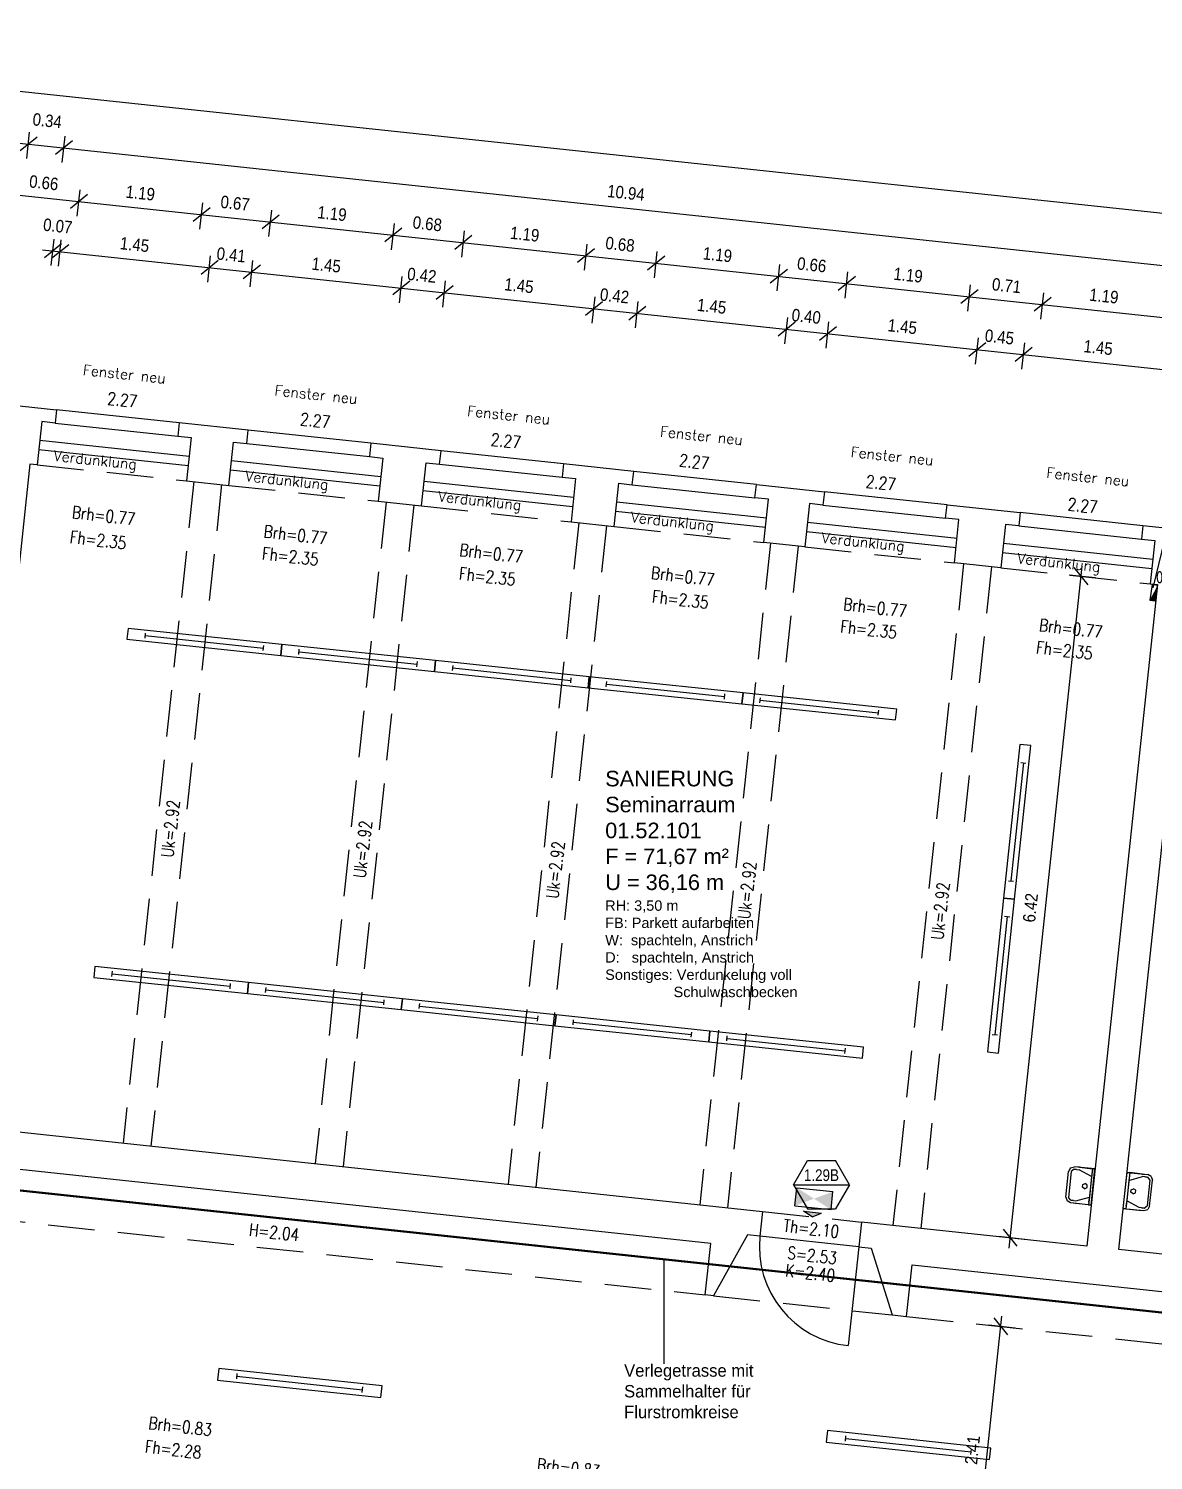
# Model space of a CAD drawing. Header units: metres. Extents: x -1139 to -992, y 249 to 309.
# Drawn here: x -1078.83 to -1067.98, y 284.72 to 298.53 of the extents above; entities that cross this region are included whole.
import ezdxf
from ezdxf.enums import TextEntityAlignment as Align

# ---------------------------------------------------------------- set-up
doc = ezdxf.new("R2010")
doc.units = ezdxf.units.M
doc.header["$LTSCALE"] = 0.03
for name, pattern in [('AUSGEZOGEN', [0]), ('DASHED', [0]), ('DOT', [6, 0, -6]), ('GESTRICHELT', [9, 6, -3]), ('GESTRICHELT2', [4.5, 3, -1.5]), ('STRICHLINIE', [19.05, 12.7, -6.35])]:
    doc.linetypes.add(name, pattern=pattern)
doc.layers.get('0').update_dxf_attribs({"linetype": 'CONTINUOUS'})
for name, color, linetype in [('A_ansicht', 9, 'DASHED'), ('A_bemaßung', 2, 'CONTINUOUS'), ('A_Elektro', 1, 'STRICHLINIE'), ('A_Fenster', 7, 'CONTINUOUS'), ('A_höhen', 3, 'CONTINUOUS'), ('A_NR_TÜR', 1, 'CONTINUOUS'), ('A_räume', 5, 'CONTINUOUS'), ('A_text', 5, 'CONTINUOUS'), ('A_Tuernummern', 1, 'CONTINUOUS'), ('A_TXT-TUER', 1, 'CONTINUOUS'), ('A_türen', 9, 'CONTINUOUS'), ('A_verdeckt', 8, 'GESTRICHELT2'), ('A_wände', 4, 'CONTINUOUS'), ('CKBB0002', 4, 'CONTINUOUS'), ('E__DURCHBR', 2, 'CONTINUOUS'), ('E__LEUCHTEN', 6, 'AUSGEZOGEN'), ('E__VERSYS', 2, 'AUSGEZOGEN')]:
    doc.layers.add(name, color=color, linetype=linetype)
doc.styles.add('arial-n', font='ARIALN.TTF')
doc.styles.add('BOLDSIMP_FNT', font='TXT', dxfattribs={"height": 1})
doc.styles.add('ISO9', font='iso8.shx', dxfattribs={"height": 0.12})
doc.styles.add('NORM', font='simplex.shx', dxfattribs={"width": 0.7, "bigfont": 'bigfont.shx'})
doc.styles.add('PITSIMP8', font='PITSIMP8.SHX')
doc.styles.add('SIMPLEX', font='simplex.shx', dxfattribs={"width": 0.8, "height": 0.1})
doc.styles.get("Standard").update_dxf_attribs({"font": 'txt', "height": 1})

# ---------------------------------------------------------------- blocks, each defined once
blk = doc.blocks.new('SLASH1')
at = {"layer": 'A_bemaßung', "color": 2, "linetype": 'Continuous'}
for p, q in [((0.07663, 0.07663), (-0.07319, -0.07319)), ((0, -0.14068), (0, 0.11466))]:
    blk.add_line(p, q, dxfattribs=at)
blk = doc.blocks.new('CA0300B2$')
at = {"color": 0, "linetype": 'AUSGEZOGEN'}
for p, q in [((0.175, 0), (-0.175, 0)), ((-0.175, 0), (-0.175, -0.025)), ((-0.175, 0), (-0.175, -0.2)), ((0.175, -0.025), (0.175, 0)), ((0.175, 0), (0.175, -0.2)), ((-0.175, -0.025), (-0.1, -0.025)), ((-0.175, -0.15), (-0.175, -0.025)), ((-0.175, -0.025), (0.175, -0.025)), ((-0.1, -0.025), (-0.15, -0.15)), ((-0.1, -0.025), (0.1, -0.025)), ((-0.013, -0.057), (-0.025, -0.079)), ((-0.013, -0.1), (-0.025, -0.079)), ((0.012, -0.057), (-0.013, -0.057)), ((0.012, -0.1), (-0.013, -0.1)), ((0.025, -0.079), (0.012, -0.057)), ((0.025, -0.079), (0.012, -0.1)), ((0.15, -0.15), (0.1, -0.025)), ((0.1, -0.025), (0.175, -0.025)), ((0.15, -0.025), (0.125, -0.025)), ((0.175, -0.025), (0.175, -0.15)), ((-0.175, -0.15), (-0.175, -0.2)), ((-0.16, -0.235), (-0.175, -0.2)), ((-0.175, -0.2), (-0.175, -0.2)), ((-0.16, -0.235), (-0.125, -0.25)), ((-0.15, -0.175), (-0.15, -0.15)), ((-0.15, -0.2), (-0.15, -0.15)), ((-0.15, -0.175), (-0.15, -0.2)), ((-0.15, -0.2), (-0.125, -0.225)), ((-0.125, -0.225), (0.125, -0.225)), ((0.125, -0.25), (-0.125, -0.25)), ((-0.125, -0.25), (-0.125, -0.25)), ((0.15, -0.2), (0.125, -0.225)), ((0.125, -0.25), (0.16, -0.235)), ((0.15, -0.175), (0.15, -0.15)), ((0.15, -0.2), (0.15, -0.15)), ((0.15, -0.175), (0.15, -0.2)), ((0.175, -0.2), (0.16, -0.235)), ((0.175, -0.15), (0.175, -0.2))]:
    blk.add_line(p, q, dxfattribs=at)
blk = doc.blocks.new('Tür-Nr')
at = {"layer": 'A_NR_TÜR'}
for p, q in [((-0.057, -108.865), (0.077, -108.632)), ((0.077, -108.632), (0.347, -108.632)), ((0.481, -108.865), (0.347, -108.632)), ((-0.057, -108.865), (0.481, -108.865)), ((-0.057, -108.865), (0.077, -109.098)), ((0.481, -108.865), (0.347, -109.098)), ((0.077, -109.098), (0.347, -109.098))]:
    blk.add_line(p, q, dxfattribs=at)
at = {"layer": 'A_TXT-TUER', "style": 'arial-n', "flags": 4}
blk.add_attdef('TÜR-NR.', text='', height=0.113, dxfattribs=at).set_placement((0.211, -108.772), align=Align.MIDDLE_CENTER)
at = {"layer": 'A_TXT-TUER', "style": 'NORM', "width": 0.7}
for tag, flags, p in [('BRANDSCHUTZ', 4, (0.229, -108.981)), ('DIN', 5, (0.214, -109.198)), ('ABMESSUNG', 5, (0.214, -109.333)), ('MATERIAL', 5, (0.214, -109.467)), ('WANDART', 5, (0.214, -109.601)), ('ZARGE', 5, (0.214, -109.736)), ('SCHLOSS', 5, (0.214, -109.87)), ('BESCHLÄGE', 5, (0.214, -110.005)), ('SONSTIGES', 5, (0.214, -110.139))]:
    blk.add_attdef(tag, text='', height=0.0784, dxfattribs=dict(at, flags=flags)).set_placement(p, align=Align.MIDDLE_CENTER)
blk = doc.blocks.new('Deckendurchbruch')
for p, q in [((1, 1), (0, 1)), ((0, 1), (0, 0)), ((1, 0), (1, 1)), ((0, 0), (1, 0))]:
    blk.add_line(p, q)
blk.add_solid([(0, 0), (1, 1), (0, 1)])
blk = doc.blocks.new('A$C40EB2F26')
at = {"layer": 'E__DURCHBR', "color": 2, "linetype": 'Continuous', "ltscale": 5}
ref = blk.add_blockref('Deckendurchbruch', (36.838, 21.615), dxfattribs=dict(at, xscale=0.05300000142002857, yscale=0.1499999999999773, zscale=1.1, rotation=171.2059939424837))
ref.add_attrib('EC_DIM', '0.050x0.150x0.150', (36.821, 21.635), dxfattribs={"color": 2, "linetype": 'Continuous', "height": 0.12, "rotation": 0.2029, "style": 'ISO9'})
blk = doc.blocks.new('A$C758372F4')
at = {"layer": 'E__VERSYS', "color": 7, "linetype": 'Continuous', "ltscale": 5}
blk.add_line((36.795, 21.591), (37.182, 23.191), dxfattribs=at)
blk = doc.blocks.new('A$C3DF83419')
at = {"layer": 'E__VERSYS', "color": 7, "linetype": 'Continuous', "ltscale": 5}
blk.add_line((32.076, 14.105), (32.076, 15.113), dxfattribs=at)
at = {"layer": 'E__VERSYS', "color": 3, "linetype": 'GESTRICHELT', "ltscale": 5, "const_width": 0.02}
blk.add_lwpolyline([(20.853, 16.313), (65.723, 11.515)], dxfattribs=at)
at = {"layer": 'E__VERSYS', "color": 7, "insert": (31.691, 14.1), "char_height": 0.12, "attachment_point": 1}
blk.add_mtext('Verlegetrasse mit \\PSammelhalter für \\PFlurstromkreise', dxfattribs=at)
blk = doc.blocks.new('2DEL_458')
for p, q in [((-0.3844, -0.2363), (-0.3844, 0.2363)), ((0.3844, -0.2363), (0.3844, 0.2363)), ((-0.3844, 0), (0.3844, 0))]:
    blk.add_line(p, q)
blk.add_lwpolyline([(-0.5, -0.5), (0.5, -0.5), (0.5, 0.5), (-0.5, 0.5)], close=True)
at = {"style": 'PITSIMP8', "flags": 9}
for tag, p in [('BEZEICHNUNG', (-0.0298, 0.1793)), ('RAUM/GRUPPE', (-0.0298, 0.1593)), ('POS.NR.G-LV', (-0.0298, 0.1393)), ('FABRIKAT', (-0.0298, 0.1193)), ('TYP', (-0.0298, 0.0993)), ('VOLUMENSTROM', (-0.0298, 0.0393)), ('DRUCK/-STUFE', (-0.0298, 0.0193)), ('ANSCHLUSS', (-0.0298, -0.0007)), ('KENNUNG', (-0.0298, 0.0793)), ('LEISTUNG', (-0.0298, 0.0593)), ('TEMPERATUR', (-0.0298, -0.0607)), ('DREHZAHL', (-0.0298, -0.0807)), ('GROESSE', (-0.0298, -0.0207)), ('DN', (-0.0298, -0.0407)), ('SPANNUNG/FREQUENZ', (-0.0298, -0.1207)), ('SCHUTZART', (-0.0298, -0.1007)), ('GEWICHT', (-0.0298, -0.1407)), ('FREI', (-0.0298, -0.1607)), ('FREI', (-0.0298, -0.1807)), ('FREI', (-0.0298, -0.2007))]:
    blk.add_attdef(tag, text='', height=0.01, dxfattribs=at).set_placement(p, align=Align.MIDDLE)
blk = doc.blocks.new('PU1')
at = {"color": 3}
for p, q in [((-118.6, -55.3), (-118.6, 69.7)), ((-118.6, 69.7), (131.4, 69.7)), ((131.4, -55.3), (131.4, 69.7)), ((-118.6, -55.3), (131.4, -55.3)), ((-56.1, -86.6), (68.9, -86.6)), ((6.4, -117.8), (-56.1, -86.6)), ((6.4, -117.8), (68.9, -86.6))]:
    blk.add_line(p, q, dxfattribs=at)
for points in [[(-118.6, 69.7), (-118.6, -55.3), (131.4, -55.3), (131.4, 69.7)], [(68.9, -86.6), (-56.1, -86.6), (6.4, -117.8)]]:
    blk.add_solid(points, dxfattribs=at)

msp = doc.modelspace()

# ---------------------------------------------------------------- linework, layer by layer
at = {"layer": 'A_ansicht', "color": 9, "linetype": 'Continuous'}
for p, q in [((-1077.37775, 294.72956), (-1078.56096, 294.85594)), ((-1075.52838, 294.53205), (-1076.71158, 294.65841)), ((-1078.73259, 294.47306), (-1077.29091, 294.31899)), ((-1073.66908, 294.33346), (-1074.85227, 294.45984)), ((-1076.88323, 294.27541), (-1075.44154, 294.12134)), ((-1071.80975, 294.13489), (-1072.99297, 294.26126)), ((-1075.02394, 294.07672), (-1073.58224, 293.92265)), ((-1069.97034, 293.93843), (-1071.15354, 294.06481)), ((-1073.16465, 293.87801), (-1071.72295, 293.72394)), ((-1068.08121, 293.73667), (-1069.2644, 293.86305)), ((-1071.32524, 293.68143), (-1069.88355, 293.52736)), ((-1069.43612, 293.47955), (-1067.99441, 293.32548))]:
    msp.add_line(p, q, dxfattribs=at)
at = {"layer": 'A_bemaßung', "linetype": 'Continuous'}
for p, q in [((-1084.55722, 298.53357), (-1033.4382, 293.07052)), ((-1084.61017, 298.03637), (-1034.24424, 292.65381)), ((-1084.66348, 297.53923), (-1033.54446, 292.07618)), ((-1078.69775, 296.39883), (-1067.62151, 295.21511)), ((-1069.37106, 286.76502), (-1068.66764, 293.34715)), ((-1069.71855, 283.51351), (-1069.4412, 286.10874))]:
    msp.add_line(p, q, dxfattribs=at)
at = {"layer": 'A_Fenster', "color": 10, "linetype": 'Continuous'}
for p, q in [((-1078.57466, 294.72769), (-1077.39145, 294.60125)), ((-1076.72531, 294.53006), (-1075.5421, 294.40361)), ((-1074.866, 294.33135), (-1073.68282, 294.20491)), ((-1073.00671, 294.13266), (-1071.82351, 294.00621)), ((-1071.1673, 293.93608), (-1069.98411, 293.80963)), ((-1069.27817, 293.73418), (-1068.09499, 293.60774))]:
    msp.add_line(p, q, dxfattribs=at)
at = {"layer": 'A_Fenster', "linetype": 'Continuous'}
for p, q in [((-1078.72304, 294.56253), (-1077.28135, 294.40846)), ((-1076.87368, 294.3649), (-1075.43198, 294.21083)), ((-1075.01438, 294.16619), (-1073.57268, 294.01212)), ((-1073.15509, 293.9675), (-1071.71338, 293.81342)), ((-1071.31568, 293.77092), (-1069.87398, 293.61684)), ((-1069.42655, 293.56902), (-1067.98485, 293.41495))]:
    msp.add_line(p, q, dxfattribs=at)
at = {"layer": 'A_türen', "linetype": 'Continuous'}
for q in [(-1071.77546, 286.88118), (-1070.92301, 285.82462)]:
    msp.add_line((-1070.82095, 286.77912), q, dxfattribs=at)
msp.add_arc((-1070.82095, 286.77912), 0.95994, 173.896901, 263.896829, dxfattribs=at)
at = {"layer": 'A_verdeckt', "ltscale": 5}
for p, q in [((-1078.74853, 294.32391), (-1077.30685, 294.16983)), ((-1077.23725, 294.16241), (-1077.91942, 287.77913)), ((-1076.96879, 294.13372), (-1077.65095, 287.75045)), ((-1076.89917, 294.12627), (-1075.45748, 293.9722)), ((-1075.38292, 293.96424), (-1076.06509, 287.58098)), ((-1075.11445, 293.93555), (-1075.79663, 287.55228)), ((-1075.03988, 293.92758), (-1073.59819, 293.77351)), ((-1073.52361, 293.76553), (-1074.20579, 287.38227)), ((-1073.25515, 293.73684), (-1073.93733, 287.35359)), ((-1073.18059, 293.72888), (-1071.73889, 293.57479)), ((-1071.67427, 293.5679), (-1072.35644, 287.18462)), ((-1071.4058, 293.5392), (-1072.08797, 287.15594)), ((-1071.34119, 293.53231), (-1069.89948, 293.37824)), ((-1069.80999, 293.36866), (-1070.49218, 286.9854)), ((-1069.54154, 293.33997), (-1070.22372, 286.95671)), ((-1069.45206, 293.33041), (-1068.01034, 293.17634)), ((-1080.65562, 287.20665), (-1072.3037, 286.31408)), ((-1071.74993, 287.11981), (-1070.79542, 287.0178)), ((-1072.22343, 286.30548), (-1070.50408, 286.12175)), ((-1070.35991, 286.10623), (-1063.07552, 285.32787))]:
    msp.add_line(p, q, dxfattribs=at)
at = {"layer": 'A_wände', "linetype": 'Continuous'}
for points in [[(-1078.56096, 294.85594), (-1078.57466, 294.72769), (-1078.70391, 294.74151), (-1078.74853, 294.32391), (-1078.81812, 294.33135), (-1079.26122, 290.18521)], [(-1079.22026, 294.92626), (-1078.56096, 294.85594)], [(-1077.37775, 294.72956), (-1077.39145, 294.60125), (-1077.26223, 294.58744), (-1077.30685, 294.16983), (-1076.89917, 294.12627), (-1076.85455, 294.54387), (-1076.72531, 294.53006), (-1076.71158, 294.65841), (-1077.37775, 294.72956)], [(-1074.85227, 294.45984), (-1075.52838, 294.53205), (-1075.5421, 294.40361), (-1075.41285, 294.38979), (-1075.45748, 293.9722), (-1075.03988, 293.92758), (-1074.99525, 294.34517), (-1074.866, 294.33135), (-1074.85227, 294.45984)], [(-1073.55354, 294.1911), (-1073.59819, 293.77351), (-1073.18059, 293.72888), (-1073.13595, 294.14646), (-1073.00671, 294.13266), (-1072.99297, 294.26126), (-1073.66908, 294.33346), (-1073.68282, 294.20491), (-1073.55354, 294.1911)], [(-1071.15354, 294.06481), (-1071.1673, 293.93608), (-1071.29655, 293.94989), (-1071.34119, 293.53231), (-1071.73889, 293.57479), (-1071.69426, 293.99239), (-1071.82351, 294.00621), (-1071.80975, 294.13489), (-1071.15354, 294.06481)], [(-1069.2644, 293.86305), (-1069.27817, 293.73418), (-1069.40742, 293.748), (-1069.45206, 293.33041), (-1069.89948, 293.37824), (-1069.85486, 293.79582), (-1069.98411, 293.80963), (-1069.97034, 293.93843), (-1069.2644, 293.86305)], [(-1067.37262, 293.66098), (-1068.08121, 293.73667), (-1068.09499, 293.60774), (-1067.96572, 293.59393), (-1068.01034, 293.17634), (-1067.94076, 293.1689)], [(-1067.94076, 293.1689), (-1068.62293, 286.78564), (-1070.79542, 287.01773), (-1070.82095, 286.77912), (-1070.70164, 286.76637), (-1070.49911, 286.12111), (-1070.35991, 286.10623), (-1070.30677, 286.60339), (-1063.02239, 285.82504)], [(-1062.45363, 286.12485), (-1068.3122, 286.75094), (-1067.63002, 293.13421)], [(-1079.5003, 287.94809), (-1071.74993, 287.1198), (-1071.77546, 286.88118), (-1071.89476, 286.89395), (-1072.22343, 286.30548), (-1072.3037, 286.31408), (-1072.25057, 286.81126), (-1080.6025, 287.70381)]]:
    msp.add_lwpolyline(points, dxfattribs=at)

# ---------------------------------------------------------------- block references
at = {"layer": 'A_bemaßung', "color": 7}
for p, rotation in [((-1078.8332, 297.419), 353.8999999999999), ((-1078.49205, 297.38254), 353.8999999999999), ((-1078.34635, 296.86411), 353.8999999999999), ((-1077.16314, 296.73768), 353.8999999999999), ((-1076.49698, 296.66648), 353.8999999999999), ((-1075.31378, 296.54003), 353.8999999999999), ((-1078.59831, 296.3882), 353.8999999999999), ((-1078.52872, 296.38076), 353.8999999999999), ((-1074.63768, 296.46777), 353.8999999999999), ((-1073.4545, 296.34134), 353.8999999999999), ((-1072.77839, 296.26908), 353.8999999999999), ((-1077.08704, 296.22669), 353.8999999999999), ((-1076.67936, 296.18312), 353.8999999999999), ((-1071.59519, 296.14263), 353.8999999999999), ((-1075.23767, 296.02905), 353.8999999999999), ((-1074.82006, 295.98442), 353.8999999999999), ((-1070.93899, 296.07251), 353.8999999999999), ((-1073.37836, 295.83035), 353.8999999999999), ((-1069.75579, 295.94605), 353.8999999999999), ((-1069.04985, 295.87061), 353.8999999999999), ((-1072.96078, 295.78573), 353.8999999999999), ((-1071.51908, 295.63165), 353.8999999999999), ((-1071.12136, 295.58914), 353.8999999999999), ((-1069.67967, 295.43507), 353.8999999999999), ((-1069.23225, 295.38726), 353.8999999999999), ((-1068.67826, 293.24772), 83.9), ((-1069.36044, 286.86445), 83.9), ((-1069.45183, 286.00931), 83.9)]:
    msp.add_blockref('SLASH1', p, dxfattribs=dict(at, rotation=rotation))
at = {"layer": 'A_Elektro'}
for name in ['A$C758372F4', 'A$C40EB2F26', 'A$C3DF83419']:
    msp.add_blockref(name, (-1104.77685, 271.54497), dxfattribs=at)
at = {"layer": 'A_Tuernummern'}
ref = msp.add_blockref('Tür-Nr', (-1071.39347, 396.2421), dxfattribs=at)
ref.add_attrib('TÜR-NR.', '1.29B', dxfattribs={"layer": 'A_TXT-TUER', "height": 0.112896, "style": 'arial-n'}).set_placement((-1071.18211, 287.46976), align=Align.MIDDLE_CENTER)
at = {"layer": 'CKBB0002', "color": 8, "rotation": 263.884125776593}
msp.add_blockref('CA0300B2$', (-1068.56174, 287.35588), dxfattribs=at)
at = {"layer": 'CKBB0002', "color": 8, "xscale": -1, "rotation": 83.88412577662861}
msp.add_blockref('CA0300B2$', (-1068.25105, 287.32268), dxfattribs=at)
at = {"layer": 'E__LEUCHTEN', "color": 1, "linetype": 'Continuous', "ltscale": 0.1, "yscale": 0.1053807999999776, "zscale": 1.4913265}
for p, xscale, rotation in [((-1077.13502, 292.61616), 1.491326500000009, 353.9999999999999), ((-1075.65186, 292.46028), 1.491326500000009, 353.9999999999999), ((-1074.16871, 292.30439), 1.491326500000009, 353.9999999999999), ((-1072.68555, 292.14851), 1.491326500000009, 353.9999999999999), ((-1071.20239, 291.99262), 1.491326500000009, 353.9999999999999), ((-1069.29361, 290.87875), 1.491326499999976, 263.999999999991), ((-1069.4495, 289.39559), 1.491326499999976, 263.999999999991), ((-1077.45516, 289.35324), 1.491326500000009, 353.9999999999999), ((-1075.972, 289.19735), 1.491326500000009, 353.9999999999999), ((-1074.48884, 289.04146), 1.491326500000009, 353.9999999999999), ((-1073.00569, 288.88558), 1.491326500000009, 353.9999999999999), ((-1071.52253, 288.72969), 1.491326500000009, 353.9999999999999)]:
    msp.add_blockref('2DEL_458', p, dxfattribs=dict(at, xscale=xscale, rotation=rotation))
at = {"layer": 'E__LEUCHTEN', "color": 7, "xscale": 0.00139947050601085, "yscale": 0.001399470505930367, "zscale": 0.001399470506, "rotation": 353.9052153348365}
msp.add_blockref('PU1', (-1071.26409, 287.23375), dxfattribs=at)
at = {"layer": 'E__LEUCHTEN', "color": 7, "linetype": 'Continuous', "ltscale": 5, "xscale": 1.584999999999998, "yscale": 0.1120000000000232, "zscale": 1.585, "rotation": 353.8999905678044}
for p in [(-1076.21478, 285.46466), (-1070.34207, 284.86473)]:
    msp.add_blockref('2DEL_458', p, dxfattribs=at)

# ---------------------------------------------------------------- texts
at = {"layer": 'A_bemaßung', "color": 7, "linetype": 'DOT', "style": 'BOLDSIMP_FNT', "width": 0.9}
for s, rotation, p in [('0.34', 353.8, (-1078.80138, 297.56576)), ('0.66', 353.8, (-1078.83431, 296.96655)), ('1.19', 353.8, (-1077.90283, 296.86701)), ('0.67', 353.8, (-1076.98838, 296.76928)), ('10.94', 353.8, (-1073.2577, 296.87344)), ('1.19', 353.8, (-1076.05348, 296.66937)), ('0.07', 353.8, (-1078.69972, 296.5492)), ('0.68', 353.8, (-1075.13405, 296.57111)), ('1.45', 353.8, (-1077.95852, 296.3701)), ('1.19', 353.8, (-1074.19419, 296.47067)), ('0.68', 353.8, (-1073.27477, 296.37241)), ('0.41', 353.8, (-1077.02618, 296.27048)), ('1.19', 353.8, (-1072.33488, 296.27196)), ('1.45', 353.8, (-1076.10916, 296.17247)), ('0.42', 353.8, (-1075.1872, 296.07394)), ('0.66', 353.8, (-1071.42541, 296.17477)), ('1.19', 353.8, (-1070.49548, 296.07539)), ('1.45', 353.8, (-1074.24986, 295.97377)), ('0.71', 353.8, (-1069.5458, 295.97389)), ('0.42', 353.8, (-1073.32789, 295.87524)), ('1.19', 353.8, (-1068.60636, 295.8735)), ('1.45', 353.8, (-1072.39058, 295.77507)), ('0.40', 353.8, (-1071.47853, 295.67759)), ('1.45', 353.8, (-1070.55116, 295.5785)), ('0.45', 353.8, (-1069.61428, 295.47837)), ('1.45', 353.8, (-1068.66204, 295.37661)), ('6.42', 83.8, (-1069.08628, 289.90031)), ('2.41', 83.8, (-1069.64544, 284.66814))]:
    msp.add_text(s, height=0.12, rotation=rotation, dxfattribs=at).set_placement(p, align=Align.BOTTOM_LEFT)
at = {"layer": 'A_höhen', "linetype": 'Continuous', "style": 'SIMPLEX', "width": 0.8}
for s, rotation, p in [('2.27', 353.4, (-1077.92735, 294.95095)), ('2.27', 353.4, (-1076.06637, 294.75207)), ('2.27', 353.4, (-1074.22683, 294.55548)), ('2.27', 353.4, (-1072.40932, 294.35474)), ('2.27', 353.4, (-1070.60857, 294.15068)), ('2.27', 353.4, (-1068.66223, 293.93105)), ('Brh=0.77', 353.4, (-1078.10712, 293.83513)), ('Brh=0.77', 353.4, (-1076.25639, 293.64896)), ('Fh=2.35', 353.4, (-1078.16028, 293.59979)), ('Fh=2.35', 353.4, (-1076.3066, 293.44133)), ('Brh=0.77', 353.4, (-1074.36846, 293.47044)), ('Fh=2.35', 353.4, (-1074.40629, 293.24747)), ('Brh=0.77', 353.4, (-1072.51985, 293.24964)), ('Fh=2.35', 353.4, (-1072.54384, 293.0252)), ('Brh=0.77', 353.4, (-1070.66491, 292.94726)), ('Fh=2.35', 353.4, (-1070.72621, 292.73678)), ('Brh=0.77', 353.4, (-1068.7758, 292.74538)), ('Fh=2.35', 353.4, (-1068.83709, 292.53488)), ('Uk=2.92', 83.4, (-1077.4622, 290.81398)), ('Uk=2.92', 83.4, (-1075.60787, 290.61582)), ('Uk=2.92', 83.4, (-1073.74856, 290.4171)), ('Uk=2.92', 83.4, (-1071.89922, 290.21948)), ('Uk=2.92', 83.4, (-1070.03495, 290.02024)), ('H=2.04', 353.4, (-1076.4627, 286.9192)), ('Th=2.10', 353.4, (-1071.2799, 286.95414)), ('S=2.53', 353.4, (-1071.27142, 286.69537)), ('K=2.40', 353.4, (-1071.28949, 286.52634)), ('Brh=0.83', 353.4, (-1077.36842, 285.04583)), ('Fh=2.28', 353.4, (-1077.43618, 284.82345)), ('Brh=0.83', 353.4, (-1073.61999, 284.64523))]:
    msp.add_text(s, height=0.12, rotation=rotation, dxfattribs=at).set_placement(p, align=Align.MIDDLE_CENTER)
at = {"layer": 'A_räume', "linetype": 'Continuous', "insert": (-1073.26831, 291.37157), "char_height": 0.15, "width": 6.6459, "attachment_point": 1}
msp.add_mtext('\\fArial|b0|i0|c0|p34;SANIERUNG\\PSeminarraum\\P01.52.101\\PF = 71,67 m²\\PU = 36,16 m\\P\\H0.1;RH: 3,50 m\\PFB: Parkett aufarbeiten\\PW:  spachteln, Anstrich\\PD:   spachteln, Anstrich\\PSonstiges: Verdunkelung voll\\P                 Schulwaschbecken', dxfattribs=at)
at = {"layer": 'A_text', "linetype": 'Continuous', "char_height": 0.1, "width": 1.1421, "attachment_point": 1}
for s, insert, rotation in [('{\\Fsimplex.shx;Fenster neu}', (-1078.30082, 295.29184), 354), ('{\\Fsimplex.shx;Fenster neu}', (-1076.45144, 295.09431), 354), ('{\\Fsimplex.shx;Fenster neu}', (-1074.59213, 294.89574), 354), ('{\\Fsimplex.shx;Fenster neu}', (-1072.73283, 294.69716), 354), ('{\\Fsimplex.shx;Verdunklung}', (-1078.58246, 294.46411), 353.899846), ('{\\Fsimplex.shx;Fenster neu}', (-1070.8934, 294.50071), 354), ('{\\Fsimplex.shx;Fenster neu}', (-1069.00426, 294.29895), 354), ('{\\Fsimplex.shx;Verdunklung}', (-1076.73299, 294.26742), 353.899846), ('{\\Fsimplex.shx;Verdunklung}', (-1074.87345, 294.07112), 353.899846), ('{\\Fsimplex.shx;Verdunklung}', (-1073.01441, 293.86992), 353.899846), ('{\\Fsimplex.shx;Verdunklung}', (-1071.17506, 293.67286), 353.899846), ('{\\Fsimplex.shx;Verdunklung}', (-1069.2856, 293.47395), 353.899846)]:
    msp.add_mtext(s, dxfattribs=dict(at, insert=insert, rotation=rotation))

doc.saveas('drawing.dxf')
